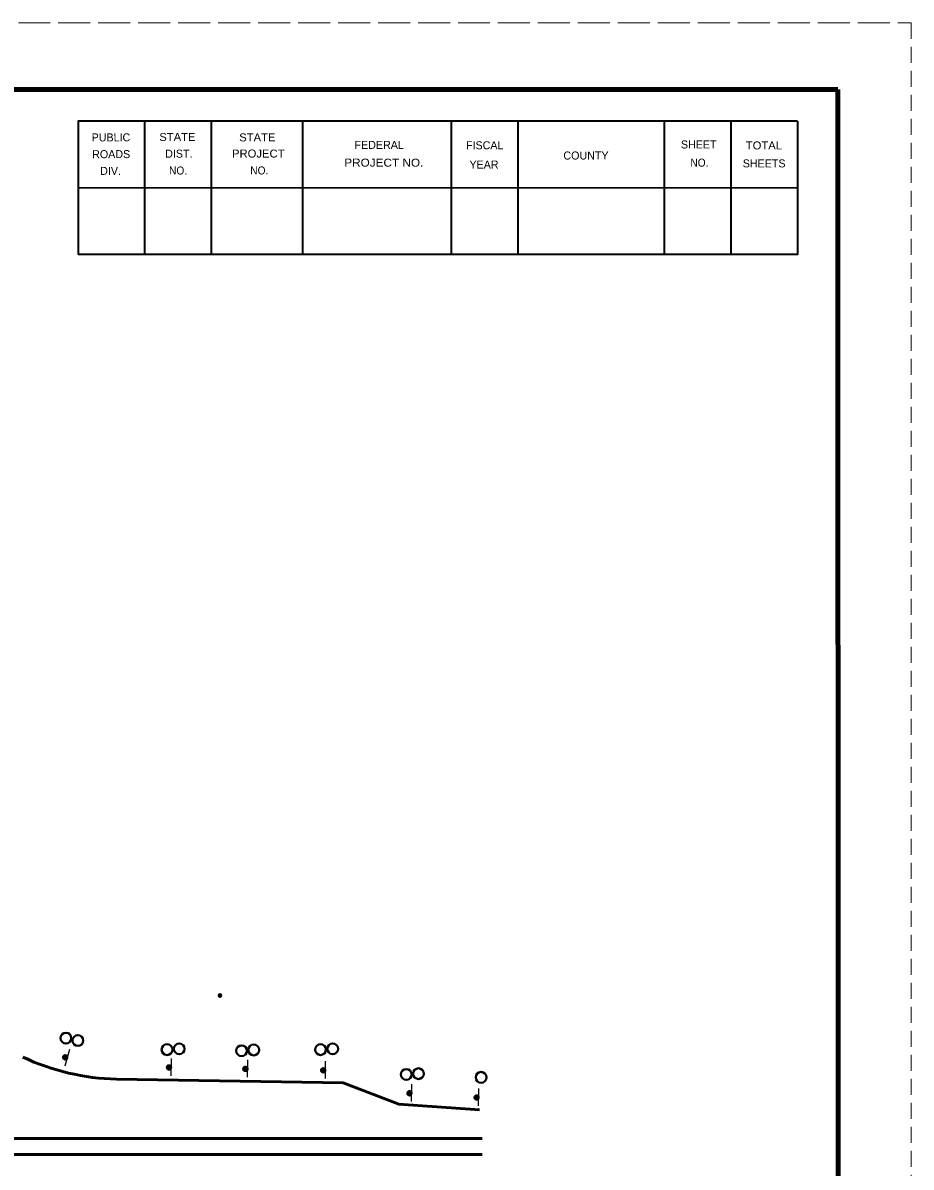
# Model space of a CAD drawing. Extents: x 354 to 1034, y -85 to 443.
# Drawn here: x 900.8 to 1034.1, y 271.4 to 443 of the extents above; entities that cross this region are included whole.
import ezdxf

# ---------------------------------------------------------------- set-up
doc = ezdxf.new("R2010")
doc.units = 0
doc.header["$LTSCALE"] = 0.8
doc.header["$PDMODE"] = 32
doc.header["$PDSIZE"] = 0.4
doc.linetypes.add('LONG_DASHED', pattern=[7.5, 6, -1.5])
doc.linetypes.add('MEDIUM_DASHED', pattern=[4.5, 3, -1.5])
for name, color, linetype, lineweight in [('1', 7, 'Continuous', 40), ('4', 7, 'Continuous', 25), ('61', 7, 'Continuous', 35)]:
    doc.layers.add(name, color=color, linetype=linetype, lineweight=lineweight)

msp = doc.modelspace()

# ---------------------------------------------------------------- linework, layer by layer
at = {"layer": '1', "linetype": 'MEDIUM_DASHED', "lineweight": 13}
msp.add_line((1034.109, 443.0281), (1034.089, 3.0081), dxfattribs=at)
at = {"layer": '1', "lineweight": 53}
msp.add_line((796.3638, 273.2483), (969.7038, 273.2483), dxfattribs=at)
for points in [[(914.826, 284.5649), (948.846, 284.0257), (957.1896, 280.8249), (969.31, 279.9773)], [(735.2891, 275.6783), (796.3638, 275.6783), (969.7038, 275.6783)]]:
    msp.add_lwpolyline(points, dxfattribs=at)
at = {"layer": '1'}
for centre, radius in [((907.2292, 290.7228), 0.81), ((909.0262, 290.3635), 0.81), ((922.4081, 289.0035), 0.81), ((924.2369, 289.1214), 0.81), ((933.5901, 288.834), 0.81), ((935.4188, 288.952), 0.81), ((945.4497, 289.0035), 0.81), ((947.2784, 289.1214), 0.81), ((907.12, 287.8387), 0.3159), ((907.1086, 287.8586), 0.2835), ((907.1257, 287.8288), 0.2917), ((907.1179, 287.8309), 0.2754), ((907.12, 287.8387), 0.2511), ((907.12, 287.8387), 0.2349), ((907.1179, 287.8309), 0.2268), ((907.1179, 287.8309), 0.2106), ((907.1101, 287.833), 0.1946), ((907.1023, 287.8351), 0.1782), ((907.0668, 287.8278), 0.1296), ((907.0611, 287.8377), 0.1218), ((907.1023, 287.8351), 0.162), ((907.0866, 287.8393), 0.1458), ((907.0511, 287.832), 0.0972), ((907.0433, 287.8341), 0.0814), ((907.0355, 287.8362), 0.0648), ((907.0198, 287.8404), 0.0486), ((907.0042, 287.8446), 0.0324), ((906.9885, 287.8488), 0.0162), ((907.1137, 287.8152), 0.1296), ((907.1158, 287.8231), 0.0891), ((907.1181, 287.9566), 0.0081), ((922.7017, 286.3242), 0.3159), ((922.6858, 286.3407), 0.2835), ((922.7097, 286.316), 0.2917), ((922.7016, 286.3161), 0.2754), ((922.7017, 286.3242), 0.2511), ((922.7017, 286.3242), 0.2349), ((922.7016, 286.3161), 0.2268), ((922.7016, 286.3161), 0.2106), ((922.6935, 286.3163), 0.1946), ((922.6854, 286.3164), 0.1782), ((922.6448, 286.309), 0.1218), ((922.6527, 286.3008), 0.1296), ((922.6854, 286.3164), 0.162), ((922.6692, 286.3167), 0.1458), ((922.6365, 286.3011), 0.0972), ((922.6284, 286.3012), 0.0814), ((922.6203, 286.3014), 0.0648), ((922.6041, 286.3016), 0.0486), ((922.5879, 286.3019), 0.0324), ((922.5717, 286.3022), 0.0162), ((922.7013, 286.2999), 0.1296), ((922.7014, 286.308), 0.0891), ((922.6713, 286.4382), 0.0081), ((934.1732, 286.1132), 0.3159), ((934.1573, 286.1297), 0.2835), ((934.1812, 286.1049), 0.2917), ((934.1731, 286.1051), 0.2754), ((934.1732, 286.1132), 0.2511), ((934.1732, 286.1132), 0.2349), ((934.1731, 286.1051), 0.2268), ((934.1731, 286.1051), 0.2106), ((934.165, 286.1052), 0.1946), ((934.1569, 286.1054), 0.1782), ((934.1162, 286.098), 0.1218), ((934.1242, 286.0897), 0.1296), ((934.1569, 286.1054), 0.162), ((934.1407, 286.1056), 0.1458), ((934.108, 286.09), 0.0972), ((934.0999, 286.0901), 0.0814), ((934.0918, 286.0903), 0.0648), ((934.0756, 286.0906), 0.0486), ((934.0594, 286.0909), 0.0324), ((934.0432, 286.0911), 0.0162), ((934.1728, 286.0889), 0.1296), ((934.1729, 286.097), 0.0891), ((934.1428, 286.2271), 0.0081), ((945.8558, 285.902), 0.3159), ((945.8399, 285.9185), 0.2835), ((945.8638, 285.8938), 0.2917), ((945.8557, 285.8939), 0.2754), ((945.8558, 285.902), 0.2511), ((945.8558, 285.902), 0.2349), ((945.8557, 285.8939), 0.2268), ((945.8557, 285.8939), 0.2106), ((945.8476, 285.8941), 0.1946), ((945.8395, 285.8942), 0.1782), ((945.7989, 285.8868), 0.1218), ((945.8068, 285.8786), 0.1296), ((945.8395, 285.8942), 0.162), ((945.8233, 285.8945), 0.1458), ((945.7906, 285.8789), 0.0972), ((945.7825, 285.879), 0.0814), ((945.7744, 285.8791), 0.0648), ((945.7582, 285.8794), 0.0486), ((945.742, 285.8797), 0.0324), ((945.7258, 285.88), 0.0162), ((945.8554, 285.8777), 0.1296), ((945.8556, 285.8858), 0.0891), ((945.8254, 286.016), 0.0081), ((958.3258, 285.2762), 0.81), ((960.1546, 285.3942), 0.81), ((969.5524, 284.8385), 0.81), ((958.8052, 282.4535), 0.3159), ((958.7893, 282.47), 0.2835), ((958.8132, 282.4453), 0.2917), ((958.8051, 282.4454), 0.2754), ((958.8052, 282.4535), 0.2511), ((958.8052, 282.4535), 0.2349), ((958.8051, 282.4454), 0.2268), ((958.8051, 282.4454), 0.2106), ((958.797, 282.4456), 0.1946), ((958.7889, 282.4457), 0.1782), ((958.7483, 282.4383), 0.1218), ((958.7562, 282.4301), 0.1296), ((958.7889, 282.4457), 0.162), ((958.7727, 282.446), 0.1458), ((958.74, 282.4304), 0.0972), ((958.7319, 282.4305), 0.0814), ((958.7238, 282.4306), 0.0648), ((958.7076, 282.4309), 0.0486), ((958.6914, 282.4312), 0.0324), ((958.6752, 282.4315), 0.0162), ((958.8048, 282.4292), 0.1296), ((958.805, 282.4373), 0.0891), ((958.7748, 282.5675), 0.0081), ((968.8692, 281.8201), 0.3159), ((968.8532, 281.8366), 0.2835), ((968.8771, 281.8119), 0.2917), ((968.869, 281.812), 0.2754), ((968.8692, 281.8201), 0.2511), ((968.8692, 281.8201), 0.2349), ((968.869, 281.812), 0.2268), ((968.869, 281.812), 0.2106), ((968.8609, 281.8121), 0.1946), ((968.8528, 281.8123), 0.1782), ((968.8122, 281.8049), 0.1218), ((968.8201, 281.7967), 0.1296), ((968.8528, 281.8123), 0.162), ((968.8366, 281.8126), 0.1458), ((968.8039, 281.7969), 0.0972), ((968.7958, 281.7971), 0.0814), ((968.7877, 281.7972), 0.0648), ((968.7715, 281.7975), 0.0486), ((968.7554, 281.7978), 0.0324), ((968.7392, 281.7981), 0.0162), ((968.8687, 281.7958), 0.1296), ((968.8689, 281.8039), 0.0891), ((968.8387, 281.9341), 0.0081)]:
    msp.add_circle(centre, radius, dxfattribs=at)
at = {"layer": '1', "lineweight": 53}
msp.add_arc((915.708, 319.8676), 35.3137, 244.97058, 268.56877, dxfattribs=at)
at = {"layer": '1'}
msp.add_point((930.357, 297.1201), dxfattribs=at)
at = {"layer": '4'}
for p, q in [((907.1279, 286.5537), (907.7988, 289.0574)), ((923.0202, 285.0793), (923.0656, 287.6709)), ((934.4918, 284.8682), (934.5371, 287.4598)), ((946.1744, 284.6571), (946.2197, 287.2487)), ((959.1238, 281.2086), (959.1691, 283.8002)), ((969.1877, 280.5752), (969.2331, 283.1667))]:
    msp.add_line(p, q, dxfattribs=at)
for centre in [(907.1221, 287.8465), (922.7019, 286.3323), (934.1734, 286.1213), (945.856, 285.9101), (958.8054, 282.4616), (968.8693, 281.8282)]:
    msp.add_circle(centre, 0.3321, dxfattribs=at)
at = {"layer": '61', "linetype": 'LONG_DASHED', "lineweight": 13}
msp.add_line((354.089, 443.0281), (1034.109, 443.0281), dxfattribs=at)
at = {"layer": '61', "lineweight": 158}
msp.add_line((1023.129, 433.0281), (1023.149, 12.9881), dxfattribs=at)
at = {"layer": '61'}
for p, q in [((919.049, 428.2681), (919.049, 408.2681)), ((929.049, 428.2681), (929.049, 408.2681)), ((942.729, 428.2681), (942.729, 408.2681)), ((965.049, 428.2681), (965.049, 408.2681)), ((975.049, 428.2681), (975.049, 408.2681)), ((997.029, 428.2881), (997.029, 408.2881)), ((1007.029, 428.2881), (1007.029, 408.2881)), ((1017.049, 418.2481), (909.029, 418.2681))]:
    msp.add_line(p, q, dxfattribs=at)
at = {"layer": '61', "lineweight": 158}
msp.add_lwpolyline([(1023.129, 433.0281), (384.089, 433.0281), (384.089, 13.0081)], dxfattribs=at)
at = {"layer": '61'}
for points in [[(1017.029, 428.2881), (909.049, 428.2681), (909.049, 408.2681)], [(1017.029, 428.2881), (1017.029, 408.2881), (909.049, 408.2681)]]:
    msp.add_lwpolyline(points, dxfattribs=at)

# ---------------------------------------------------------------- texts
for s, rotation, p in [('PUBLIC', 0.033, (911.089, 425.2481)), ('DIST.', 0.056, (922.129, 422.8081)), ('FEDERAL', 0.007, (950.549, 424.1281)), ('FISCAL', 359.942, (967.289, 424.0681)), ('SHEET', 0.059, (999.549, 424.1881)), ('ROADS', 0.124, (911.169, 422.7281)), ('YEAR', 0.105, (967.809, 421.1681)), ('COUNTY', 0.069, (981.909, 422.5281)), ('SHEETS', 359.959, (1008.829, 421.3481)), ('DIV.', 359.932, (912.369, 420.2281))]:
    msp.add_text(s, height=1.201, rotation=rotation, dxfattribs=at).set_placement(p)
for s, rotation, width, p in [('STATE', 0.059, 1.05, (921.249, 425.3081)), ('STATE', 0.059, 1.05, (933.249, 425.2481)), ('PROJECT', 359.908, 1.05, (932.169, 422.8281)), ('TOTAL', 359.926, 1.05, (1009.289, 424.0481)), ('PROJECT NO.', 359.922, 1.1, (949.009, 421.4681)), ('NO.', 359.852, 0.95, (1000.969, 421.4681)), ('NO.', 359.852, 0.95, (922.709, 420.2881)), ('NO.', 0.225, 0.95, (934.909, 420.2881))]:
    msp.add_text(s, height=1.201, rotation=rotation, dxfattribs=dict(at, width=width)).set_placement(p)

doc.saveas('drawing.dxf')
